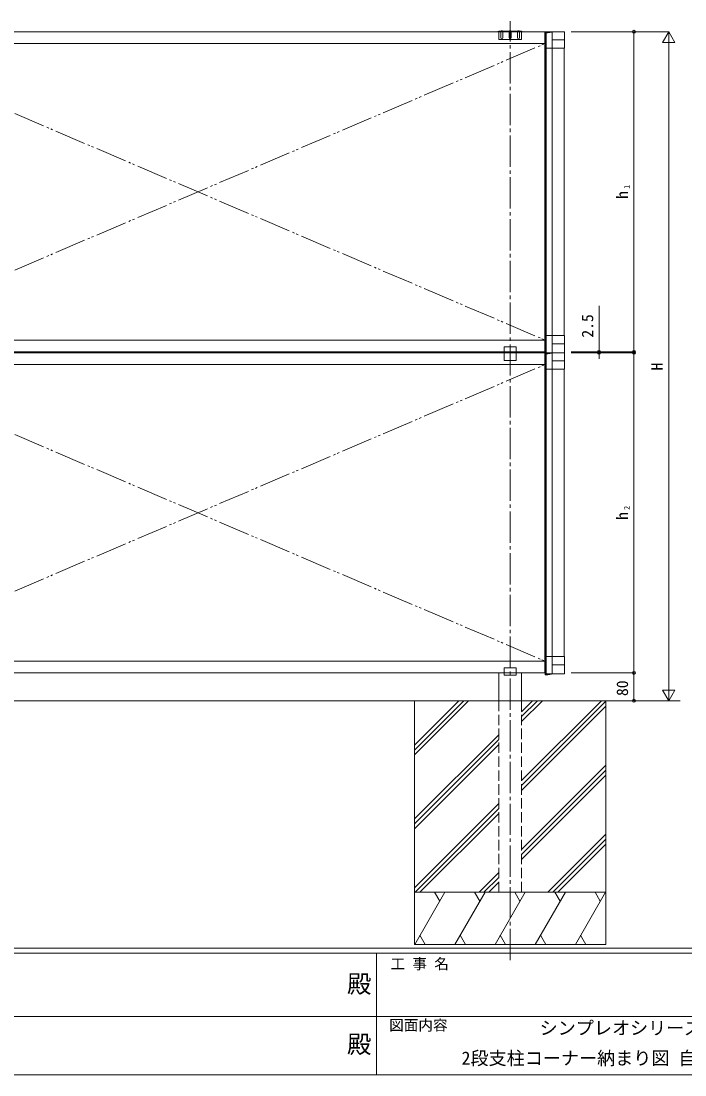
# Model space of a CAD drawing. Units: millimetres, scale not verified. Extents: x -3969 to 3967, y -2821 to 2821.
# Drawn here: x -1111 to 798, y -2821 to 208 of the extents above; entities that cross this region are included whole.
import ezdxf
from ezdxf.enums import TextEntityAlignment as Align

# ---------------------------------------------------------------- set-up
doc = ezdxf.new("R2010")
doc.units = ezdxf.units.MM
doc.header["$LTSCALE"] = 10
for name, pattern in [('CHAIN2', [12, 9, -1, 1, -1]), ('DASHED3', [4, 3, -1]), ('DOUBLE_CHAIN2', [12.8, 9, -1, 0.6, -0.6, 0.6, -1])]:
    doc.linetypes.add(name, pattern=pattern)
doc.layers.add('0-0_0', color=3, linetype='Continuous')
for name, color, linetype, lineweight in [('0-1_USER1', 4, 'Continuous', 9), ('0-2_YKK_ZWAK', 2, 'CHAIN2', 9), ('0-3_YKK_11', 6, 'Continuous', 9), ('0-5_YKK_13', 7, 'Continuous', 9)]:
    doc.layers.add(name, color=color, linetype=linetype, lineweight=lineweight)
doc.styles.add('ＭＳ ゴシック', font='')
doc.styles.get('ＭＳ ゴシック').set_extended_font_data('MS Gothic')

msp = doc.modelspace()

# ---------------------------------------------------------------- linework, layer by layer
at = {"layer": '0-1_USER1'}
for p, q in [((328.02, 178.24), (262.02, 178.24)), ((262.02, 178.24), (262.02, 155.24)), ((263.02, 154.24), (327.02, 154.24)), ((268.52, 178.24), (268.52, 159.2)), ((269.52, 179.24), (272.52, 179.24)), ((273.52, 159.2), (273.52, 178.24)), ((292.52, 178.24), (292.52, 159.2)), ((293.52, 179.24), (296.52, 179.24)), ((297.52, 159.2), (297.52, 178.24)), ((316.52, 178.24), (316.52, 159.2)), ((320.52, 179.24), (317.52, 179.24)), ((321.52, 159.2), (321.52, 178.24)), ((328.02, 178.24), (328.02, 155.24)), ((395.62, 176.94), (415.42, 176.94)), ((395.62, 173.6), (395.62, 176.94)), ((395.62, 172.69), (395.62, 173.6)), ((395.62, 129.74), (395.62, 172.69)), ((398.38, 129.74), (398.38, 172.69)), ((416.91, 176.94), (415.41, 176.94)), ((415.41, 153.34), (415.41, 176.94)), ((450.81, 176.94), (415.41, 176.94)), ((415.41, 129.74), (415.41, 153.34)), ((450.81, 153.34), (415.41, 153.34)), ((450.81, 176.94), (449.31, 176.94)), ((450.81, 153.34), (449.31, 153.34)), ((450.81, 176.94), (450.81, 153.34)), ((450.81, 153.34), (450.81, 129.74)), ((-1602.38, 142.74), (395.12, 142.74)), ((398.38, 129.74), (395.62, 129.74)), ((395.82, 129.54), (395.82, -696.26)), ((398.12, 129.54), (398.12, -696.26)), ((416.81, 129.74), (398.38, 129.74)), ((416.91, 129.74), (415.41, 129.74)), ((415.62, 129.54), (415.62, -696.26)), ((416.91, 129.74), (420.11, 129.74)), ((430.71, 129.74), (420.11, 129.74)), ((435.51, 129.74), (430.71, 129.74)), ((446.11, 129.74), (435.51, 129.74)), ((446.11, 129.74), (449.31, 129.74)), ((450.81, 129.74), (449.31, 129.74)), ((450.62, 129.54), (450.62, -696.26)), ((395.6, -748.96), (395.6, -696.26)), ((398.36, -696.26), (395.6, -696.26)), ((398.36, -748.96), (398.36, -696.26)), ((415.41, -696.26), (398.36, -696.26)), ((415.41, -719.86), (415.41, -696.26)), ((416.91, -696.26), (415.41, -696.26)), ((450.81, -696.26), (416.91, -696.26)), ((450.81, -696.26), (450.81, -719.86)), ((-1602.38, -709.26), (395.12, -709.26)), ((415.41, -745.56), (415.41, -719.86)), ((450.81, -719.86), (415.41, -719.86)), ((450.81, -719.86), (449.31, -719.86)), ((450.81, -719.86), (450.81, -745.56)), ((277.72, -728.16), (312.32, -728.16)), ((277.72, -728.16), (277.72, -768.26)), ((312.32, -768.26), (312.32, -728.16)), ((398.36, -748.96), (395.6, -748.96)), ((395.62, -745.56), (415.42, -745.56)), ((395.62, -748.9), (395.62, -745.56)), ((395.62, -749.81), (395.62, -748.9)), ((395.62, -792.76), (395.62, -749.81)), ((399.09, -748.96), (398.36, -748.96)), ((398.38, -792.76), (398.38, -749.81)), ((416.91, -745.56), (415.41, -745.56)), ((415.41, -769.16), (415.41, -745.56)), ((450.81, -745.56), (415.41, -745.56)), ((450.81, -745.56), (449.31, -745.56)), ((450.81, -745.56), (450.81, -769.16)), ((-1602.38, -779.76), (395.12, -779.76)), ((277.72, -768.26), (312.32, -768.26)), ((415.41, -792.76), (415.41, -769.16)), ((450.81, -769.16), (415.41, -769.16)), ((450.81, -769.16), (449.31, -769.16)), ((450.81, -769.16), (450.81, -792.76)), ((398.38, -792.76), (395.62, -792.76)), ((395.82, -792.96), (395.82, -1618.76)), ((398.12, -792.96), (398.12, -1618.76)), ((416.81, -792.76), (398.38, -792.76)), ((416.91, -792.76), (415.41, -792.76)), ((415.62, -792.96), (415.62, -1618.76)), ((416.91, -792.76), (420.11, -792.76)), ((430.71, -792.76), (420.11, -792.76)), ((435.51, -792.76), (430.71, -792.76)), ((446.11, -792.76), (435.51, -792.76)), ((446.11, -792.76), (449.31, -792.76)), ((450.81, -792.76), (449.31, -792.76)), ((450.62, -792.96), (450.62, -1618.76)), ((-1602.38, -1631.76), (395.12, -1631.76)), ((395.6, -1671.46), (395.6, -1618.76)), ((398.36, -1618.76), (395.6, -1618.76)), ((398.36, -1671.46), (398.36, -1618.76)), ((415.41, -1618.76), (398.36, -1618.76)), ((415.41, -1642.36), (415.41, -1618.76)), ((416.91, -1618.76), (415.41, -1618.76)), ((450.81, -1618.76), (416.91, -1618.76)), ((450.81, -1618.76), (450.81, -1642.36)), ((277.72, -1650.76), (312.32, -1650.76)), ((277.72, -1650.76), (277.72, -1671.76)), ((312.32, -1671.76), (312.32, -1650.76)), ((415.41, -1668.06), (415.41, -1642.36)), ((450.81, -1642.36), (415.41, -1642.36)), ((450.81, -1642.36), (449.31, -1642.36)), ((450.81, -1642.36), (450.81, -1668.06)), ((262.02, -1745.76), (262.02, -1665.76)), ((277.72, -1671.76), (312.32, -1671.76)), ((328.02, -1745.76), (328.02, -1665.76)), ((398.36, -1671.46), (395.6, -1671.46)), ((395.62, -1668.06), (415.42, -1668.06)), ((395.62, -1671.4), (395.62, -1668.06)), ((399.09, -1671.46), (398.36, -1671.46)), ((416.91, -1668.06), (415.41, -1668.06)), ((450.81, -1668.06), (415.41, -1668.06)), ((450.81, -1668.06), (449.31, -1668.06)), ((783.62, -1745.76), (-3954.34, -1745.76)), ((20.02, -2295.76), (20.02, -1745.76)), ((20.02, -1901.39), (175.65, -1745.76)), ((20.02, -1887.25), (161.51, -1745.76)), ((20.02, -1873.11), (147.37, -1745.76)), ((328.02, -1805.53), (387.79, -1745.76)), ((328.02, -1791.39), (373.64, -1745.76)), ((328.02, -1777.24), (359.5, -1745.76)), ((328.02, -1975.23), (557.49, -1745.76)), ((328.02, -1989.37), (570.02, -1747.38)), ((570.02, -2295.76), (570.02, -1745.76)), ((328.02, -2003.52), (570.02, -1761.52)), ((20.02, -2085.24), (262.02, -1843.24)), ((20.02, -2099.38), (262.02, -1857.39)), ((20.02, -2113.52), (262.02, -1871.53)), ((328.02, -2173.22), (570.02, -1931.22)), ((328.02, -2187.36), (570.02, -1945.36)), ((328.02, -2201.51), (570.02, -1959.51)), ((20.02, -2283.23), (262.02, -2041.23)), ((21.63, -2295.76), (262.02, -2055.37)), ((35.77, -2295.76), (262.02, -2069.52)), ((403.47, -2295.76), (570.02, -2129.21)), ((417.61, -2295.76), (570.02, -2143.35)), ((431.75, -2295.76), (570.02, -2157.5)), ((205.48, -2295.76), (262.02, -2239.22)), ((219.62, -2295.76), (262.02, -2253.36)), ((233.76, -2295.76), (262.02, -2267.51)), ((20.02, -2295.76), (570.02, -2295.76)), ((20.02, -2295.76), (570.02, -2295.76)), ((20.02, -2445.76), (20.02, -2295.76)), ((20.78, -2445.76), (107.38, -2295.76)), ((92.38, -2321.74), (77.38, -2295.76)), ((136.25, -2445.76), (222.85, -2295.76)), ((207.85, -2321.74), (192.85, -2295.76)), ((251.72, -2445.76), (338.32, -2295.76)), ((323.32, -2321.75), (308.32, -2295.76)), ((367.19, -2445.76), (453.79, -2295.76)), ((438.79, -2321.75), (423.79, -2295.76)), ((482.66, -2445.76), (569.26, -2295.76)), ((554.26, -2321.75), (539.26, -2295.76)), ((35.78, -2419.78), (50.78, -2445.76)), ((151.25, -2419.78), (166.25, -2445.76)), ((266.72, -2419.78), (281.72, -2445.76)), ((382.19, -2419.78), (397.19, -2445.76)), ((497.66, -2419.78), (512.66, -2445.76))]:
    msp.add_line(p, q, dxfattribs=at)
at = {"layer": '0-1_USER1', "linetype": 'DASHED3'}
for p, q in [((329.96, 176.74), (262.02, 176.74)), ((262.02, -2295.76), (262.02, -1745.76)), ((328.02, -2295.76), (328.02, -1745.76))]:
    msp.add_line(p, q, dxfattribs=at)
at = {"layer": '0-1_USER1', "linetype": 'DOUBLE_CHAIN2'}
for p, q in [((-1599.88, 142.74), (395.12, -709.26)), ((-1599.88, -709.26), (395.12, 142.74)), ((-1599.88, -779.76), (395.12, -1631.76)), ((-1599.88, -1631.76), (395.12, -779.76))]:
    msp.add_line(p, q, dxfattribs=at)
at = {"layer": '0-1_USER1'}
for points in [[(395.12, -743.26), (395.12, 176.74), (-1602.38, 176.74), (-1602.38, -743.26)], [(395.12, -1665.76), (395.12, -745.76), (-1602.38, -745.76), (-1602.38, -1665.76)]]:
    msp.add_lwpolyline(points, close=True, dxfattribs=at)
for points in [[(399.09, 173.54), (398.36, 173.54), (395.6, 173.54)], [(398.38, 172.69), (398.38, 172.7), (398.38, 172.72), (398.39, 172.73), (398.39, 172.74), (398.39, 172.76), (398.39, 172.77), (398.39, 172.79), (398.4, 172.8), (398.4, 172.81), (398.4, 172.83), (398.41, 172.84), (398.41, 172.85), (398.41, 172.87), (398.42, 172.88), (398.43, 172.89), (398.43, 172.91), (398.44, 172.92), (398.45, 172.94), (398.45, 172.95), (398.46, 172.96), (398.47, 172.98), (398.48, 172.99), (398.49, 173), (398.5, 173.01), (398.51, 173.03), (398.52, 173.04), (398.53, 173.05), (398.54, 173.06), (398.55, 173.08), (398.56, 173.09), (398.57, 173.1), (398.59, 173.12), (398.6, 173.13), (398.61, 173.14), (398.63, 173.15), (398.64, 173.16), (398.65, 173.18), (398.67, 173.19), (398.68, 173.2)], [(398.68, 173.2), (398.7, 173.21), (398.71, 173.22), (398.73, 173.23), (398.74, 173.24), (398.76, 173.26), (398.78, 173.27), (398.79, 173.28), (398.81, 173.29), (398.83, 173.3), (398.85, 173.31), (398.87, 173.32), (398.89, 173.33), (398.9, 173.34), (398.92, 173.35), (398.94, 173.36), (398.96, 173.37), (398.98, 173.38), (399, 173.39), (399.02, 173.4), (399.05, 173.41), (399.07, 173.42), (399.09, 173.43), (399.11, 173.44), (399.13, 173.45), (399.16, 173.46), (399.18, 173.47), (399.2, 173.48), (399.22, 173.48), (399.25, 173.49), (399.27, 173.5), (399.29, 173.51), (399.32, 173.51), (399.34, 173.52), (399.37, 173.53), (399.39, 173.54), (399.42, 173.54), (399.44, 173.55), (399.47, 173.56), (399.49, 173.56)], [(399.49, 173.56), (399.52, 173.57), (399.55, 173.58), (399.57, 173.58), (399.6, 173.59), (399.62, 173.6), (399.65, 173.6)], [(399.65, 173.6), (399.89, 173.65), (400.14, 173.7), (400.39, 173.75), (400.63, 173.8), (400.88, 173.85), (401.13, 173.9), (401.37, 173.95), (401.62, 173.99), (401.86, 174.04), (402.11, 174.09), (402.36, 174.14), (402.6, 174.18), (402.85, 174.23), (403.1, 174.28), (403.35, 174.32), (403.6, 174.37), (403.85, 174.41), (404.1, 174.46), (404.35, 174.5), (404.6, 174.55), (404.85, 174.59), (405.1, 174.63), (405.35, 174.67), (405.6, 174.72), (405.86, 174.76), (406.11, 174.8), (406.36, 174.84), (406.61, 174.88), (406.86, 174.92), (407.12, 174.96), (407.37, 175), (407.63, 175.04), (407.88, 175.08), (408.14, 175.12), (408.39, 175.15), (408.65, 175.19), (408.9, 175.23), (409.16, 175.27), (409.41, 175.3)], [(409.41, 175.3), (409.67, 175.34), (409.92, 175.37), (410.18, 175.41), (410.43, 175.44), (410.69, 175.47), (410.95, 175.51), (411.21, 175.54), (411.47, 175.57), (411.72, 175.61), (411.98, 175.64), (412.24, 175.67), (412.5, 175.7), (412.76, 175.73), (413.02, 175.76), (413.27, 175.8), (413.53, 175.83), (413.79, 175.86)], [(398.38, -749.81), (398.38, -749.8), (398.38, -749.78), (398.39, -749.77), (398.39, -749.76), (398.39, -749.74), (398.39, -749.73), (398.39, -749.71), (398.4, -749.7), (398.4, -749.69), (398.4, -749.67), (398.41, -749.66), (398.41, -749.65), (398.41, -749.63), (398.42, -749.62), (398.43, -749.61), (398.43, -749.59), (398.44, -749.58), (398.45, -749.56), (398.45, -749.55), (398.46, -749.54), (398.47, -749.52), (398.48, -749.51), (398.49, -749.5), (398.5, -749.49), (398.51, -749.47), (398.52, -749.46), (398.53, -749.45), (398.54, -749.44), (398.55, -749.42), (398.56, -749.41), (398.57, -749.4), (398.59, -749.38), (398.6, -749.37), (398.61, -749.36), (398.63, -749.35), (398.64, -749.34), (398.65, -749.32), (398.67, -749.31), (398.68, -749.3)], [(398.68, -749.3), (398.7, -749.29), (398.71, -749.28), (398.73, -749.27), (398.74, -749.26), (398.76, -749.24), (398.78, -749.23), (398.79, -749.22), (398.81, -749.21), (398.83, -749.2), (398.85, -749.19), (398.87, -749.18), (398.89, -749.17), (398.9, -749.16), (398.92, -749.15), (398.94, -749.14), (398.96, -749.13), (398.98, -749.12), (399, -749.11), (399.02, -749.1), (399.05, -749.09), (399.07, -749.08), (399.09, -749.07), (399.11, -749.06), (399.13, -749.05), (399.16, -749.04), (399.18, -749.03), (399.2, -749.02), (399.22, -749.02), (399.25, -749.01), (399.27, -749), (399.29, -748.99), (399.32, -748.99), (399.34, -748.98), (399.37, -748.97), (399.39, -748.96), (399.42, -748.96), (399.44, -748.95), (399.47, -748.94), (399.49, -748.94)], [(399.49, -748.94), (399.52, -748.93), (399.55, -748.92), (399.57, -748.92), (399.6, -748.91), (399.62, -748.9), (399.65, -748.9)], [(399.65, -748.9), (399.89, -748.85), (400.14, -748.8), (400.39, -748.75), (400.63, -748.7), (400.88, -748.65), (401.13, -748.6), (401.37, -748.55), (401.62, -748.51), (401.86, -748.46), (402.11, -748.41), (402.36, -748.36), (402.6, -748.31), (402.85, -748.27), (403.1, -748.22), (403.35, -748.18), (403.6, -748.13), (403.85, -748.09), (404.1, -748.04), (404.35, -748), (404.6, -747.95), (404.85, -747.91), (405.1, -747.87), (405.35, -747.83), (405.6, -747.78), (405.86, -747.74), (406.11, -747.7), (406.36, -747.66), (406.61, -747.62), (406.86, -747.58), (407.12, -747.54), (407.37, -747.5), (407.63, -747.46), (407.88, -747.42), (408.14, -747.38), (408.39, -747.35), (408.65, -747.31), (408.9, -747.27), (409.16, -747.23), (409.41, -747.2)], [(409.41, -747.2), (409.67, -747.16), (409.92, -747.13), (410.18, -747.09), (410.43, -747.06), (410.69, -747.03), (410.95, -746.99), (411.21, -746.96), (411.47, -746.93), (411.72, -746.89), (411.98, -746.86), (412.24, -746.83), (412.5, -746.8), (412.76, -746.77), (413.02, -746.74), (413.27, -746.7), (413.53, -746.67), (413.79, -746.64)], [(399.65, -1671.4), (399.89, -1671.35), (400.14, -1671.3), (400.39, -1671.25), (400.63, -1671.2), (400.88, -1671.15), (401.13, -1671.1), (401.37, -1671.05), (401.62, -1671.01), (401.86, -1670.96), (402.11, -1670.91), (402.36, -1670.86), (402.6, -1670.81), (402.85, -1670.77), (403.1, -1670.72), (403.35, -1670.68), (403.6, -1670.63), (403.85, -1670.59), (404.1, -1670.54), (404.35, -1670.5), (404.6, -1670.45), (404.85, -1670.41), (405.1, -1670.37), (405.35, -1670.33), (405.6, -1670.28), (405.86, -1670.24), (406.11, -1670.2), (406.36, -1670.16), (406.61, -1670.12), (406.86, -1670.08), (407.12, -1670.04), (407.37, -1670), (407.63, -1669.96), (407.88, -1669.92), (408.14, -1669.88), (408.39, -1669.85), (408.65, -1669.81), (408.9, -1669.77), (409.16, -1669.73), (409.41, -1669.7)], [(409.41, -1669.7), (409.67, -1669.66), (409.92, -1669.63), (410.18, -1669.59), (410.43, -1669.56), (410.69, -1669.52), (410.95, -1669.49), (411.21, -1669.46), (411.47, -1669.43), (411.72, -1669.39), (411.98, -1669.36), (412.24, -1669.33), (412.5, -1669.3), (412.76, -1669.27), (413.02, -1669.24), (413.27, -1669.2), (413.53, -1669.17), (413.79, -1669.14)], [(20.02, -2445.76), (570.02, -2445.76), (570.02, -2295.76)]]:
    msp.add_lwpolyline(points, dxfattribs=at)
for centre, radius, start, end in [((262.02, 176.24), 2, 90, 165.52249), ((263.02, 155.24), 1, 180, 270), ((269.52, 178.24), 1, 90, 180), ((271.02, 159.2), 2.5, 180, 0), ((272.52, 178.24), 1, 0, 90), ((293.52, 178.24), 1, 90, 180), ((295.02, 159.2), 2.5, 180, 0), ((296.52, 178.24), 1, 0, 90), ((317.52, 178.24), 1, 90, 180), ((319.02, 159.2), 2.5, 180, 0), ((320.52, 178.24), 1, 0, 90), ((327.02, 155.24), 1, 270, 0), ((328.02, 176.24), 2, 14.47751, 90)]:
    msp.add_arc(centre, radius, start, end, dxfattribs=at)
at = {"layer": '0-2_YKK_ZWAK'}
msp.add_line((295.02, -2491.48), (295.02, 207.52), dxfattribs=at)
at = {"layer": '0-3_YKK_11'}
for p, q in [((470.62, 176.74), (751.81, 176.74)), ((470.62, 176.74), (651.81, 176.74)), ((650.81, 176.74), (650.81, -743.26)), ((750.81, 176.74), (733.31, 146.43)), ((750.81, 176.74), (768.31, 146.43)), ((750.81, 176.74), (750.81, 116.11)), ((733.31, 146.43), (768.31, 146.43)), ((750.81, 141.74), (750.81, -1710.76)), ((550.81, -743.26), (550.81, -611.26)), ((470.62, -743.26), (651.81, -743.26)), ((470.62, -743.26), (551.81, -743.26)), ((470.62, -745.76), (651.81, -745.76)), ((470.62, -745.76), (551.81, -745.76)), ((550.81, -745.76), (550.81, -743.26)), ((550.81, -745.76), (550.81, -762.76)), ((650.81, -745.76), (650.81, -1665.76)), ((470.62, -1665.76), (651.81, -1665.76)), ((470.62, -1665.76), (651.81, -1665.76)), ((650.81, -1665.76), (650.81, -1745.76)), ((750.81, -1745.76), (750.81, -1685.14)), ((750.81, -1745.76), (733.31, -1715.45)), ((768.31, -1715.45), (733.31, -1715.45)), ((750.81, -1745.76), (768.31, -1715.45)), ((470.62, -1745.76), (651.81, -1745.76)), ((470.62, -1745.76), (751.81, -1745.76))]:
    msp.add_line(p, q, dxfattribs=at)
for centre in [(650.81, 176.74), (550.81, -743.26), (550.81, -745.76), (650.81, -743.26), (650.81, -745.76), (650.81, -1665.76), (650.81, -1665.76), (650.81, -1745.76)]:
    msp.add_circle(centre, 4.25, dxfattribs=at)
at = {"layer": '0-5_YKK_13'}
for p, q in [((3760.92, -2457), (-3939.08, -2457)), ((3382.92, -2471), (-3939.08, -2471)), ((-89.08, -2471), (-89.08, -2821)), ((-1363.08, -2652.99), (-75.08, -2652.99)), ((-75.08, -2652.99), (1212.92, -2652.99)), ((-3939.08, -2821), (3382.92, -2821))]:
    msp.add_line(p, q, dxfattribs=at)

# ---------------------------------------------------------------- texts
at = {"layer": '0-0_0', "style": 'ＭＳ ゴシック'}
for s, p in [('シンプレオシリーズ共通', (379.71, -2716.55)), ('2段支柱コーナー納まり図 自立建て 自由柱', (155.07, -2803.22))]:
    msp.add_text(s, height=38.12, dxfattribs=at).set_placement(p, align=Align.BOTTOM_LEFT)
at = {"layer": '0-3_YKK_11', "style": 'ＭＳ ゴシック'}
for s, height, p in [('1', 16.5, (643.81, -274.86)), ('h', 32.99, (643.81, -303.66)), ('2.5', 32.99, (543.81, -702.26)), ('H', 32.99, (743.81, -796.51)), ('h', 32.99, (643.81, -1226.16)), ('2', 16.5, (643.81, -1197.36)), ('80', 32.99, (643.81, -1732.16))]:
    msp.add_text(s, height=height, rotation=90, dxfattribs=at).set_placement(p, align=Align.BOTTOM_LEFT)
at = {"layer": '0-5_YKK_13', "style": 'ＭＳ ゴシック'}
for s, height, p in [('工 事 名', 30.79, (-48.96, -2526.33)), ('殿', 51.32, (-173.9, -2600.56)), ('図面内容', 30.79, (-52.91, -2702.48)), ('殿', 51.32, (-173.9, -2773.78))]:
    msp.add_text(s, height=height, dxfattribs=at).set_placement(p, align=Align.BOTTOM_LEFT)

doc.saveas('drawing.dxf')
